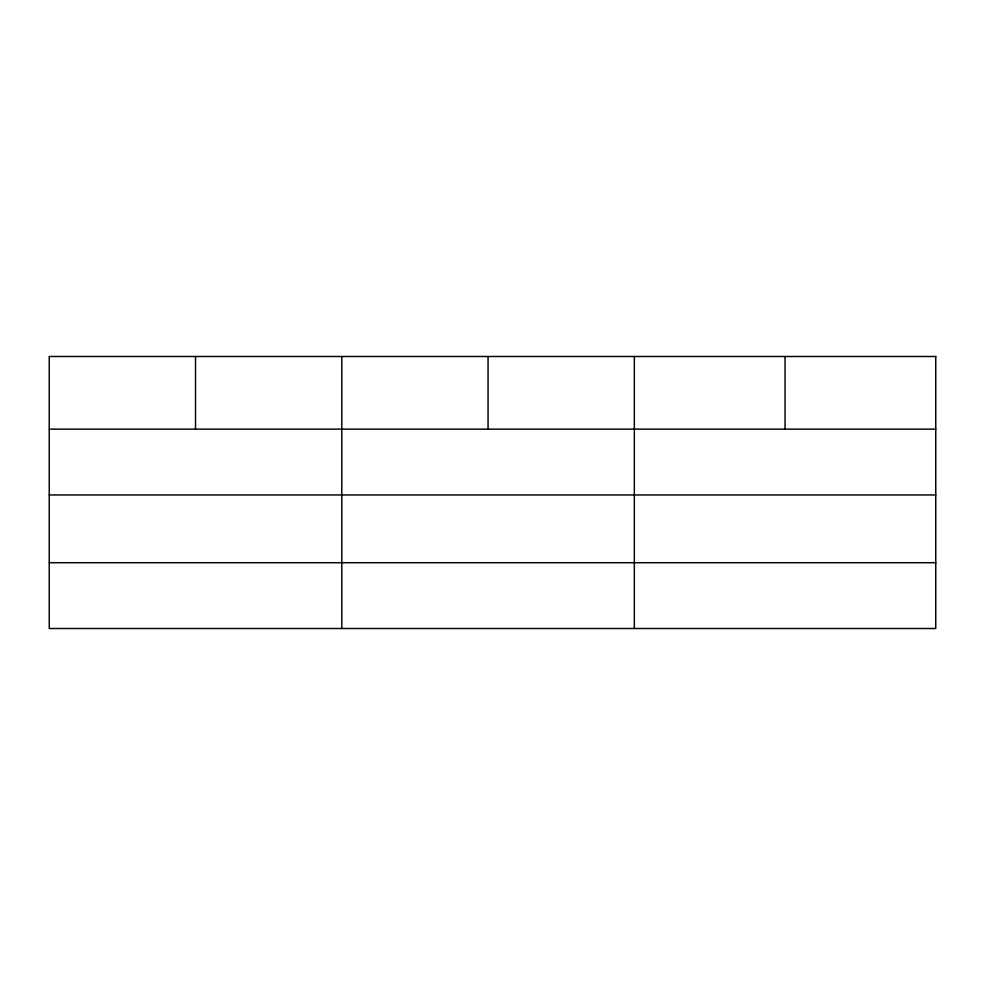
<?xml version="1.0" encoding="UTF-8"?>
<svg xmlns="http://www.w3.org/2000/svg" width="985" height="985" viewBox="0 0 985 985"><rect width="100%" height="100%" fill="white"/><g stroke="black" fill="none" stroke-linecap="round" stroke-linejoin="round"><path stroke-width="1.48" d="M49.25 429.14L935.75 429.14M49.25 494.938L935.75 494.938M49.25 562.718L935.75 562.718M785.045 356.496L785.045 429.14M634.34 356.496L634.34 628.504M488.067 356.496L488.067 429.14M341.795 356.496L341.795 628.504M195.523 356.496L195.523 429.14M935.75 356.496L49.25 356.496L49.25 628.504L935.75 628.504L935.75 356.496"/></g></svg>
